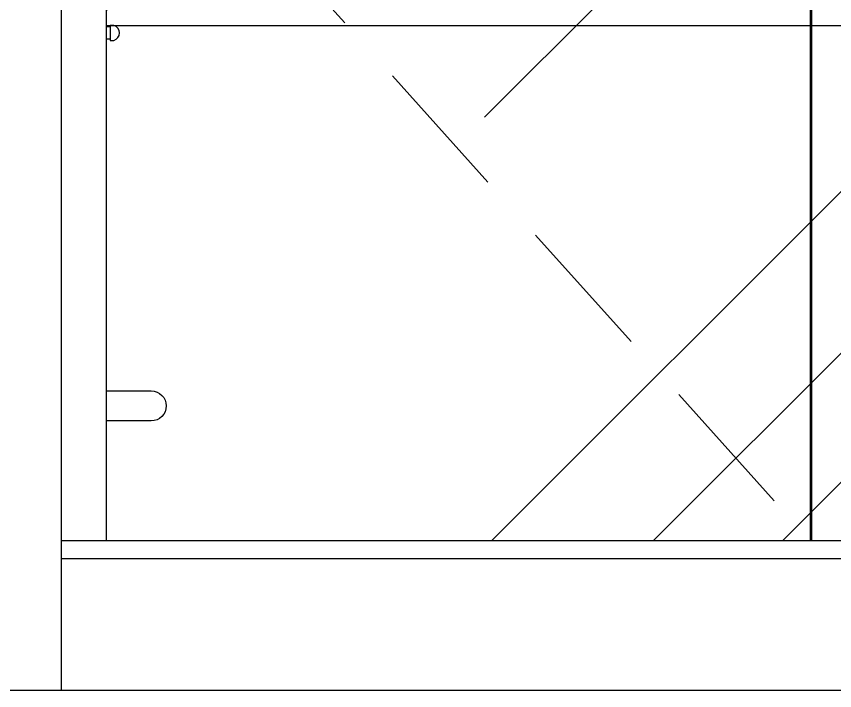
# Model space of a CAD drawing. Extents: x 513 to 5696, y 4651 to 8996.
# Drawn here: x 3629 to 4175, y 5510 to 5960 of the extents above; entities that cross this region are included whole.
import ezdxf

# ---------------------------------------------------------------- set-up
doc = ezdxf.new("R2010")
doc.units = 0
doc.header["$LTSCALE"] = 3
doc.header["$MEASUREMENT"] = 0
doc.linetypes.add('DASHED2', pattern=[9.525, 6.35, -3.175])
for name, color, linetype in [('2', 2, 'CONTINUOUS'), ('3', 3, 'CONTINUOUS'), ('4', 4, 'CONTINUOUS'), ('7', 7, 'CONTINUOUS'), ('BH', 3, 'CONTINUOUS')]:
    doc.layers.add(name, color=color, linetype=linetype)

msp = doc.modelspace()

# ---------------------------------------------------------------- hatches: boundary and pattern name
at = {"layer": 'BH'}
h = msp.add_hatch(dxfattribs=at)
h.set_pattern_fill('AR-RROOF', color=256, scale=20, angle=45, style=0)
h.set_pattern_definition([(45, (5107.97, 1634.56), (431.052, 1149.473), [7620, -1016, 2540, -508]), (45, (5406.1, 2291.9), (-836.96, 118.54), [1524, -167.64, 3048, -381]), (45, (4982.25, 2119.5), (1627.222, 2108.564), [4064, -711.2, 2032, -508])])
h.paths.add_polyline_path([(4629.19, 7629.54), (4599.19, 7629.54, -1), (4599.19, 7649.54), (4629.19, 7649.54), (4629.19, 7729.54), (4199.19, 7729.54), (4199.19, 7719.54), (4159.19, 7719.54), (4119.19, 7719.54), (4119.19, 7729.54), (3689.19, 7729.54), (3689.19, 7649.54), (3719.19, 7649.54, -1), (3719.19, 7629.54), (3689.19, 7629.54), (3689.19, 6774.47), (3719.19, 6774.47, -1), (3719.19, 6754.47), (3689.19, 6754.47), (3689.19, 6684.54), (4629.19, 6684.54), (4629.19, 6754.47), (4599.19, 6754.47, -1), (4599.19, 6774.47), (4629.19, 6774.47)])
h.paths.add_polyline_path([(4629.19, 6562.47), (4599.19, 6562.47, -1), (4599.19, 6582.47), (4629.19, 6582.47), (4629.19, 6654.54), (4200.19, 6654.54), (4200.19, 6644.54), (4160.19, 6644.54), (4120.19, 6644.54), (4120.19, 6654.54), (3689.19, 6654.54), (3689.19, 6582.47), (3719.19, 6582.47, -1), (3719.19, 6562.47), (3689.19, 6562.47), (3689.19, 5709.54), (3719.19, 5709.54, -1), (3719.19, 5689.54), (3689.19, 5689.54), (3689.19, 5609.54), (4629.19, 5609.54), (4629.19, 5689.54), (4599.19, 5689.54, -1), (4599.19, 5709.54), (4629.19, 5709.54)])

# ---------------------------------------------------------------- linework, layer by layer
at = {"layer": '2', "color": 1}
msp.add_line((5029.19, 5509.54), (1029.19, 5509.54), dxfattribs=at)
at = {"layer": '3'}
for p, q in [((4158.69, 6654.54), (4158.69, 5609.54)), ((4159.69, 6654.54), (4159.69, 5609.54)), ((3689.19, 5953.54), (4629.19, 5953.54)), ((5029.19, 5597.54), (3659.19, 5597.54))]:
    msp.add_line(p, q, dxfattribs=at)
at = {"layer": '3', "linetype": 'DASHED2', "ltscale": 5}
for points in [[(4158.69, 6654.54), (3689.19, 6132.37), (4158.69, 5609.54)], [(4159.69, 6654.54), (4629.19, 6132.37), (4159.69, 5609.54)]]:
    msp.add_lwpolyline(points, dxfattribs=at)
at = {"layer": '4'}
for p, q in [((3659.19, 5509.54), (3659.19, 8309.54)), ((5029.19, 5609.54), (3659.19, 5609.54)), ((3689.19, 5609.54), (3659.19, 5609.54))]:
    msp.add_line(p, q, dxfattribs=at)
at = {"layer": '7'}
msp.add_line((3689.19, 7729.54), (3689.19, 5609.54), dxfattribs=at)
for points in [[(3689.19, 5944.54), (3691.69, 5944.54), (3691.69, 5943.54), (3694.19, 5943.54, 0.754006), (3694.19, 5953.54), (3691.69, 5953.54), (3691.69, 5952.54), (3691.69, 5944.04)], [(3689.19, 5709.54), (3719.19, 5709.54, -1), (3719.19, 5689.54), (3689.19, 5689.54)]]:
    msp.add_lwpolyline(points, format="xyb", dxfattribs=at)
msp.add_lwpolyline([(3691.69, 5952.54), (3689.19, 5952.54)], dxfattribs=at)

doc.saveas('drawing.dxf')
